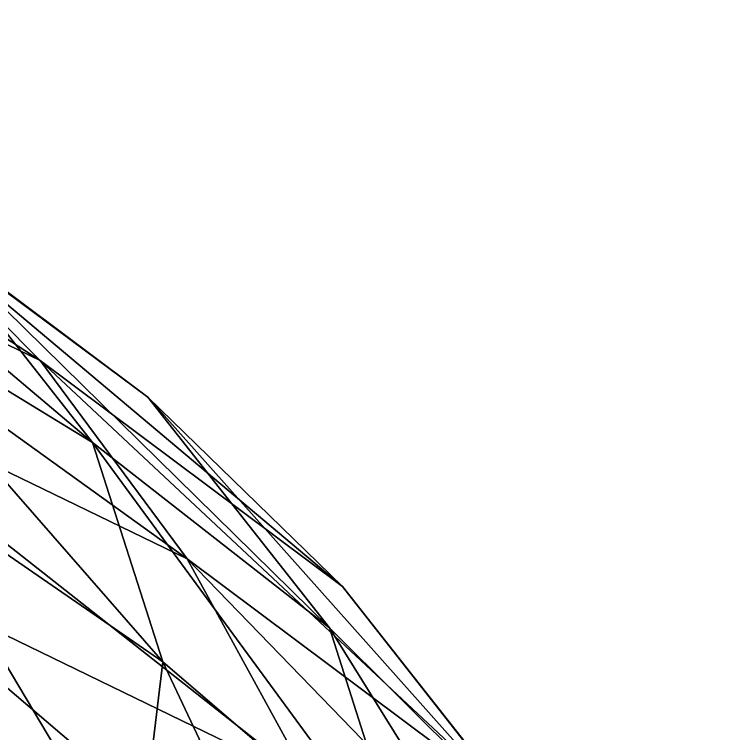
# Model space of a CAD drawing. Header units: metres. Extents: x -186 to 203, y -200 to 189.
# Drawn here: x 51.12 to 74.62, y 150.61 to 174.46 of the extents above; entities that cross this region are included whole.
import ezdxf

# ---------------------------------------------------------------- set-up
doc = ezdxf.new("R2010")
doc.units = ezdxf.units.M

msp = doc.modelspace()

# ---------------------------------------------------------------- linework, layer by layer
for points in [[(51.972626, 162.98558, -619.7369), (46.330093, 168.65381, -627.9853), (34.334183, 174.46465, -617.34863), (34.334282, 174.46475, -617.3485)], [(51.972626, 162.98558, -619.7369), (34.334183, 174.46465, -617.34863), (38.913406, 169.31148, -608.15735), (38.913506, 169.31158, -608.1572)], [(55.54389, 161.77423, -640.5783), (48.286263, 167.15353, -647.6772), (39.99012, 173.34795, -636.3384), (39.99022, 173.34805, -636.33826)], [(55.54389, 161.77423, -640.5783), (39.99012, 173.34795, -636.3384), (46.330093, 168.65381, -627.9853), (46.330193, 168.65392, -627.98517)], [(53.71479, 160.26755, -660.2819), (45.078346, 165.52629, -665.73737), (40.309753, 171.57516, -654.665), (40.309853, 171.57527, -654.66486)], [(53.71479, 160.26755, -660.2819), (40.309753, 171.57516, -654.665), (48.286263, 167.15353, -647.6772), (48.28636, 167.15364, -647.67706)], [(56.85591, 156.40532, -611.6834), (51.972626, 162.98558, -619.7369), (38.913406, 169.31148, -608.15735), (38.913506, 169.31158, -608.1572)], [(56.85591, 156.40532, -611.6834), (38.913406, 169.31148, -608.15735), (42.876442, 163.17697, -599.28796), (42.87654, 163.17708, -599.28784)], [(62.003136, 155.49619, -633.4461), (55.54389, 161.77423, -640.5783), (46.330093, 168.65381, -627.9853), (46.330193, 168.65392, -627.98517)], [(62.003136, 155.49619, -633.4461), (46.330093, 168.65381, -627.9853), (51.972626, 162.98558, -619.7369), (51.972725, 162.98569, -619.73676)], [(61.57289, 154.12656, -654.5773), (53.71479, 160.26755, -660.2819), (48.286263, 167.15353, -647.6772), (48.28636, 167.15364, -647.67706)], [(61.57289, 154.12656, -654.5773), (48.286263, 167.15353, -647.6772), (55.54389, 161.77423, -640.5783), (55.54399, 161.77434, -640.5782)], [(56.038467, 152.99094, -673.6017), (47.11953, 159.1343, -677.4378), (45.078346, 165.52629, -665.73737), (45.078445, 165.5264, -665.73724)], [(56.038467, 152.99094, -673.6017), (45.078346, 165.52629, -665.73737), (53.71479, 160.26755, -660.2819), (53.71489, 160.26765, -660.2818)], [(60.92643, 148.98514, -603.91315), (56.85591, 156.40532, -611.6834), (42.876442, 163.17697, -599.28796), (42.87654, 163.17708, -599.28784)], [(60.92643, 148.98514, -603.91315), (42.876442, 163.17697, -599.28796), (46.179893, 156.12839, -590.8376), (46.179993, 156.1285, -590.83746)], [(67.59323, 148.38818, -626.35864), (62.003136, 155.49619, -633.4461), (51.972626, 162.98558, -619.7369), (51.972725, 162.98569, -619.73676)], [(67.59323, 148.38818, -626.35864), (51.972626, 162.98558, -619.7369), (56.85591, 156.40532, -611.6834), (56.85601, 156.40543, -611.6833)], [(68.56654, 147.17064, -648.6859), (61.57289, 154.12656, -654.5773), (55.54389, 161.77423, -640.5783), (55.54399, 161.77434, -640.5782)], [(68.56654, 147.17064, -648.6859), (55.54389, 161.77423, -640.5783), (62.003136, 155.49619, -633.4461), (62.003235, 155.49629, -633.446)], [(64.15359, 146.04504, -669.37036), (56.038467, 152.99094, -673.6017), (53.71479, 160.26755, -660.2819), (53.71489, 160.26765, -660.2818)], [(64.15359, 146.04504, -669.37036), (53.71479, 160.26755, -660.2819), (61.57289, 154.12656, -654.5773), (61.57299, 154.12666, -654.57715)], [(55.155724, 145.6417, -687.0543), (46.3441, 152.6785, -689.25507), (47.11953, 159.1343, -677.4378), (47.11963, 159.1344, -677.4377)], [(55.155724, 145.6417, -687.0543), (47.11953, 159.1343, -677.4378), (56.038467, 152.99094, -673.6017), (56.038567, 152.99104, -673.60156)], [(72.25292, 140.5281, -619.3937), (67.59323, 148.38818, -626.35864), (56.85591, 156.40532, -611.6834), (56.85601, 156.40543, -611.6833)], [(72.25292, 140.5281, -619.3937), (56.85591, 156.40532, -611.6834), (60.92643, 148.98514, -603.91315), (60.92653, 148.98524, -603.913)], [(64.13958, 140.80635, -596.51135), (60.92643, 148.98514, -603.91315), (46.179893, 156.12839, -590.8376), (46.179993, 156.1285, -590.83746)], [(64.13958, 140.80635, -596.51135), (46.179893, 156.12839, -590.8376), (48.787537, 148.2429, -582.8988), (48.787636, 148.24301, -582.8987)], [(74.61913, 139.47595, -642.67236), (68.56654, 147.17064, -648.6859), (62.003136, 155.49619, -633.4461), (62.003235, 155.49629, -633.446)], [(74.61913, 139.47595, -642.67236), (62.003136, 155.49619, -633.4461), (67.59323, 148.38818, -626.35864), (67.59333, 148.38829, -626.3585)], [(71.376, 138.37279, -664.7903), (64.15359, 146.04504, -669.37036), (61.57289, 154.12656, -654.5773), (61.57299, 154.12666, -654.57715)], [(71.376, 138.37279, -664.7903), (61.57289, 154.12656, -654.5773), (68.56654, 147.17064, -648.6859), (68.56664, 147.17075, -648.6858)], [(63.173203, 137.8829, -684.31104), (55.155724, 145.6417, -687.0543), (56.038467, 152.99094, -673.6017), (56.038567, 152.99104, -673.60156)], [(63.173203, 137.8829, -684.31104), (56.038467, 152.99094, -673.6017), (64.15359, 146.04504, -669.37036), (64.15369, 146.04515, -669.37024)], [(51.105133, 138.54106, -700.052), (46.3441, 152.6785, -689.25507), (55.155724, 145.6417, -687.0543), (55.155823, 145.6418, -687.0542)]]:
    msp.add_3dface(points)

doc.saveas('drawing.dxf')
